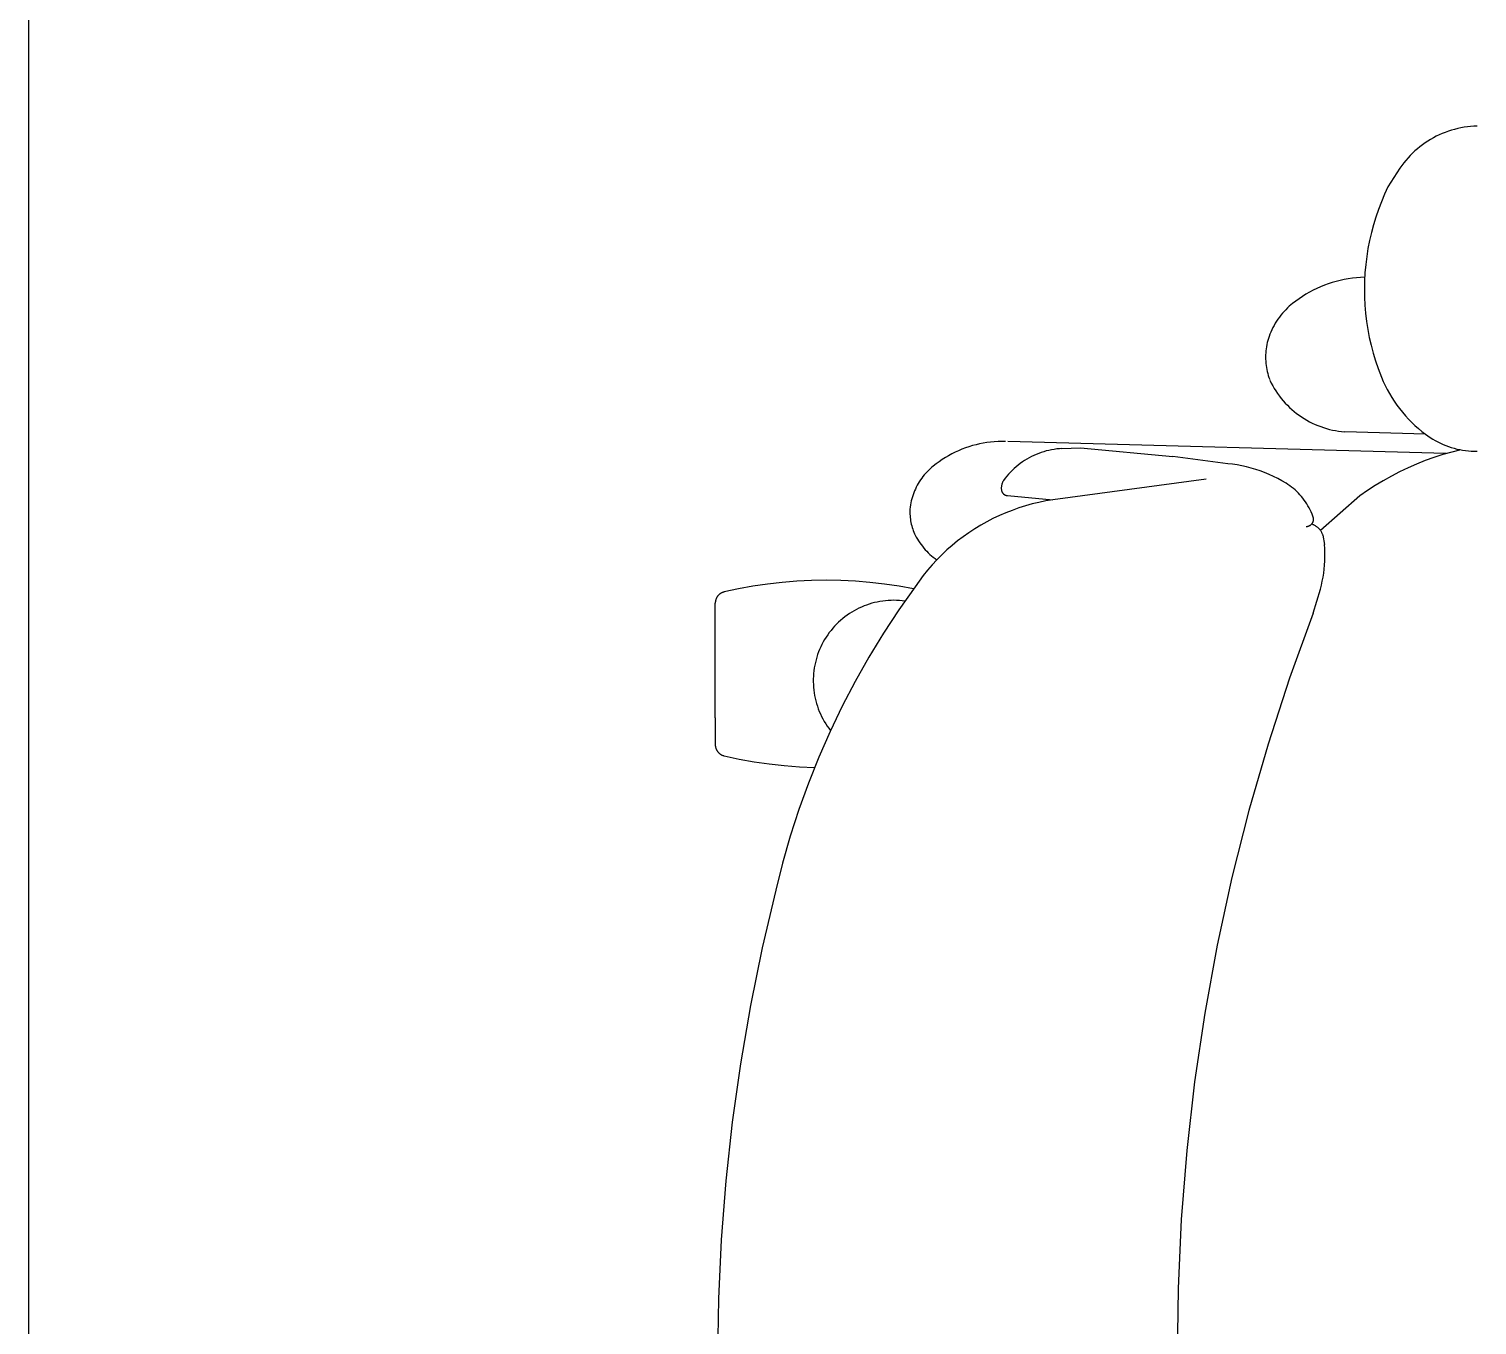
# Model space of a CAD drawing. Header units: inches. Extents: x 4 to 2210, y 3 to 2073.
# Drawn here: x 1266.43 to 1279.45, y 1879.09 to 1890.74 of the extents above; entities that cross this region are included whole.
import ezdxf

# ---------------------------------------------------------------- set-up
doc = ezdxf.new("R2010")
doc.units = ezdxf.units.IN
doc.header["$MEASUREMENT"] = 0
doc.layers.add('Planon_construction', color=253, linetype='Continuous')
doc.layers.add('Planon_workspace', color=210, linetype='Continuous')

# ---------------------------------------------------------------- blocks, each defined once
blk = doc.blocks.new('8 person table')
at = {"layer": 'Planon_construction'}
for p, q in [((-620.59, -723.72, 0), (-621.09, -724.03, 0)), ((-620.08, -723.43, 0), (-620.59, -723.72, 0)), ((-619.56, -723.16, 0), (-620.08, -723.43, 0)), ((-619.03, -722.91, 0), (-619.56, -723.16, 0)), ((-618.5, -722.67, 0), (-619.03, -722.91, 0)), ((-617.95, -722.45, 0), (-618.5, -722.67, 0)), ((-617.4, -722.25, 0), (-617.95, -722.45, 0)), ((-616.84, -722.07, 0), (-617.4, -722.25, 0)), ((-616.28, -721.91, 0), (-616.84, -722.07, 0)), ((-615.71, -721.76, 0), (-616.28, -721.91, 0)), ((-615.14, -721.64, 0), (-615.71, -721.76, 0)), ((-614.56, -721.54, 0), (-615.14, -721.64, 0)), ((-613.98, -721.45, 0), (-614.56, -721.54, 0)), ((-613.4, -721.38, 0), (-613.98, -721.45, 0)), ((-612.82, -721.34, 0), (-613.4, -721.38, 0)), ((-612.23, -721.31, 0), (-612.82, -721.34, 0)), ((-623.84, -726.2, 0), (-624.25, -726.62, 0)), ((-623.41, -725.8, 0), (-623.84, -726.2, 0)), ((-622.97, -725.42, 0), (-623.41, -725.8, 0)), ((-622.52, -725.05, 0), (-622.97, -725.42, 0)), ((-622.05, -724.69, 0), (-622.52, -725.05, 0)), ((-621.57, -724.35, 0), (-622.05, -724.69, 0)), ((-621.09, -724.03, 0), (-621.57, -724.35, 0)), ((-626.1, -728.89, 0), (-628.25, -732.27, 0)), ((-625.76, -728.41, 0), (-626.1, -728.89, 0)), ((-625.41, -727.94, 0), (-625.76, -728.41, 0)), ((-625.04, -727.49, 0), (-625.41, -727.94, 0)), ((-624.65, -727.05, 0), (-625.04, -727.49, 0)), ((-624.25, -726.62, 0), (-624.65, -727.05, 0)), ((-628.86, -733.59, 0), (-629.43, -734.94, 0)), ((-628.25, -732.27, 0), (-628.86, -733.59, 0)), ((-629.96, -736.3, 0), (-630.43, -737.68, 0)), ((-629.43, -734.94, 0), (-629.96, -736.3, 0)), ((-630.86, -739.07, 0), (-631.24, -740.48, 0)), ((-630.43, -737.68, 0), (-630.86, -739.07, 0)), ((-631.57, -741.91, 0), (-631.85, -743.34, 0)), ((-631.24, -740.48, 0), (-631.57, -741.91, 0)), ((-631.85, -743.34, 0), (-632.08, -744.78, 0)), ((-632.26, -746.23, 0), (-632.39, -747.69, 0)), ((-632.08, -744.78, 0), (-632.26, -746.23, 0)), ((-639.68, -749.93, 0), (-640.37, -750.2, 0)), ((-638.98, -749.67, 0), (-639.68, -749.93, 0)), ((-638.28, -749.44, 0), (-638.98, -749.67, 0)), ((-637.57, -749.24, 0), (-638.28, -749.44, 0)), ((-636.85, -749.06, 0), (-637.57, -749.24, 0)), ((-636.12, -748.9, 0), (-636.85, -749.06, 0)), ((-635.39, -748.77, 0), (-636.12, -748.9, 0)), ((-634.66, -748.66, 0), (-635.39, -748.77, 0)), ((-633.92, -748.58, 0), (-634.66, -748.66, 0)), ((-633.18, -748.53, 0), (-633.92, -748.58, 0)), ((-632.44, -748.5, 0), (-633.18, -748.53, 0)), ((-632.47, -749.14, 0), (-632.5, -750.6, 0)), ((-632.39, -747.69, 0), (-632.47, -749.14, 0)), ((-644.25, -752.35, 0), (-644.85, -752.79, 0)), ((-643.64, -751.94, 0), (-644.25, -752.35, 0)), ((-643.01, -751.55, 0), (-643.64, -751.94, 0)), ((-642.37, -751.18, 0), (-643.01, -751.55, 0)), ((-641.71, -750.83, 0), (-642.37, -751.18, 0)), ((-641.04, -750.51, 0), (-641.71, -750.83, 0)), ((-640.37, -750.2, 0), (-641.04, -750.51, 0)), ((-632.5, -750.6, 0), (-632.48, -752.06, 0)), ((-632.48, -752.06, 0), (-632.4, -753.52, 0)), ((-647.24, -754.98, 0), (-647.52, -755.32, 0)), ((-646.95, -754.65, 0), (-647.24, -754.98, 0)), ((-646.64, -754.33, 0), (-646.95, -754.65, 0)), ((-646.33, -754.02, 0), (-646.64, -754.33, 0)), ((-646.01, -753.72, 0), (-646.33, -754.02, 0)), ((-645.44, -753.24, 0), (-646.01, -753.72, 0)), ((-644.85, -752.79, 0), (-645.44, -753.24, 0)), ((-632.4, -753.52, 0), (-632.28, -754.98, 0)), ((-632.28, -754.98, 0), (-632.11, -756.43, 0)), ((-648.95, -757.54, 0), (-649.14, -757.94, 0)), ((-648.74, -757.15, 0), (-648.95, -757.54, 0)), ((-648.52, -756.77, 0), (-648.74, -757.15, 0)), ((-648.29, -756.39, 0), (-648.52, -756.77, 0)), ((-648.05, -756.03, 0), (-648.29, -756.39, 0)), ((-647.79, -755.67, 0), (-648.05, -756.03, 0)), ((-647.52, -755.32, 0), (-647.79, -755.67, 0)), ((-632.11, -756.43, 0), (-631.88, -757.87, 0)), ((-649.96, -760.24, 0), (-650.04, -760.61, 0)), ((-649.86, -759.88, 0), (-649.96, -760.24, 0)), ((-649.76, -759.52, 0), (-649.86, -759.88, 0)), ((-649.64, -759.16, 0), (-649.76, -759.52, 0)), ((-649.49, -758.75, 0), (-649.64, -759.16, 0)), ((-649.32, -758.34, 0), (-649.49, -758.75, 0)), ((-649.14, -757.94, 0), (-649.32, -758.34, 0)), ((-631.88, -757.87, 0), (-631.61, -759.3, 0)), ((-631.61, -759.3, 0), (-631.28, -760.73, 0)), ((-650.26, -762.47, 0), (-650.27, -762.85, 0)), ((-650.27, -762.85, 0), (-650.26, -763.23, 0)), ((-650.24, -762.1, 0), (-650.26, -762.47, 0)), ((-650.21, -761.72, 0), (-650.24, -762.1, 0)), ((-650.16, -761.35, 0), (-650.21, -761.72, 0)), ((-650.11, -760.98, 0), (-650.16, -761.35, 0)), ((-650.04, -760.61, 0), (-650.11, -760.98, 0)), ((-631.28, -760.73, 0), (-630.91, -762.14, 0)), ((-630.91, -762.14, 0), (-630.48, -763.53, 0)), ((-650.26, -763.23, 0), (-650.24, -763.6, 0)), ((-650.24, -763.6, 0), (-650.21, -763.98, 0)), ((-650.21, -763.98, 0), (-650.17, -764.35, 0)), ((-650.17, -764.35, 0), (-650.11, -764.72, 0)), ((-650.11, -764.72, 0), (-650.05, -765.09, 0)), ((-650.05, -765.09, 0), (-649.97, -765.46, 0)), ((-649.97, -765.46, 0), (-649.87, -765.83, 0)), ((-630.48, -763.53, 0), (-630.01, -764.92, 0)), ((-630.01, -764.92, 0), (-629.74, -765.69, 0)), ((-649.87, -765.83, 0), (-649.77, -766.19, 0)), ((-649.77, -766.19, 0), (-649.65, -766.54, 0)), ((-649.65, -766.54, 0), (-649.52, -766.9, 0)), ((-649.48, -767.01, 0), (-649.24, -767.51, 0)), ((-649.24, -767.51, 0), (-648.98, -767.99, 0)), ((-648.98, -767.99, 0), (-648.7, -768.47, 0)), ((-629.74, -765.69, 0), (-629.44, -766.46, 0)), ((-629.44, -766.46, 0), (-629.12, -767.21, 0)), ((-629.12, -767.21, 0), (-628.77, -767.95, 0)), ((-628.77, -767.95, 0), (-628.4, -768.68, 0)), ((-648.7, -768.47, 0), (-648.41, -768.94, 0)), ((-648.41, -768.94, 0), (-648.1, -769.4, 0)), ((-648.1, -769.4, 0), (-647.78, -769.85, 0)), ((-647.78, -769.85, 0), (-647.44, -770.28, 0)), ((-647.44, -770.28, 0), (-647.08, -770.7, 0)), ((-647.08, -770.7, 0), (-646.72, -771.12, 0)), ((-628.4, -768.68, 0), (-628, -769.4, 0)), ((-628, -769.4, 0), (-627.58, -770.1, 0)), ((-627.58, -770.1, 0), (-627.13, -770.79, 0)), ((-646.72, -771.12, 0), (-646.33, -771.52, 0)), ((-646.33, -771.52, 0), (-645.94, -771.9, 0)), ((-645.94, -771.9, 0), (-645.53, -772.27, 0)), ((-645.53, -772.27, 0), (-645.11, -772.63, 0)), ((-645.11, -772.63, 0), (-644.68, -772.97, 0)), ((-644.68, -772.97, 0), (-644.24, -773.3, 0)), ((-644.24, -773.3, 0), (-643.78, -773.62, 0)), ((-627.13, -770.79, 0), (-626.66, -771.47, 0)), ((-626.66, -771.47, 0), (-626.17, -772.12, 0)), ((-626.17, -772.12, 0), (-625.66, -772.76, 0)), ((-625.66, -772.76, 0), (-625.12, -773.39, 0)), ((-643.78, -773.62, 0), (-643.32, -773.91, 0)), ((-643.32, -773.91, 0), (-642.84, -774.2, 0)), ((-642.84, -774.2, 0), (-642.36, -774.46, 0)), ((-642.36, -774.46, 0), (-641.87, -774.71, 0)), ((-641.87, -774.71, 0), (-641.37, -774.94, 0)), ((-641.37, -774.94, 0), (-640.86, -775.16, 0)), ((-640.86, -775.16, 0), (-640.34, -775.35, 0)), ((-640.34, -775.35, 0), (-639.82, -775.53, 0)), ((-639.82, -775.53, 0), (-639.29, -775.7, 0)), ((-639.29, -775.7, 0), (-638.76, -775.84, 0)), ((-638.76, -775.84, 0), (-638.22, -775.96, 0)), ((-638.22, -775.96, 0), (-637.68, -776.07, 0)), ((-625.12, -773.39, 0), (-624.57, -773.99, 0)), ((-624.57, -773.99, 0), (-623.99, -774.58, 0)), ((-623.99, -774.58, 0), (-623.4, -775.14, 0)), ((-623.4, -775.14, 0), (-622.78, -775.69, 0)), ((-622.78, -775.69, 0), (-622.15, -776.21, 0)), ((-701.68, -778.45, 0), (-702.33, -778.6, 0)), ((-701.03, -778.32, 0), (-701.68, -778.45, 0)), ((-700.37, -778.21, 0), (-701.03, -778.32, 0)), ((-699.71, -778.13, 0), (-700.37, -778.21, 0)), ((-699.04, -778.07, 0), (-699.71, -778.13, 0)), ((-698.38, -778.03, 0), (-699.04, -778.07, 0)), ((-697.71, -778.02, 0), (-698.38, -778.03, 0)), ((-697.04, -778.03, 0), (-697.71, -778.02, 0)), ((-617.76, -780.21, 0), (-696.59, -778.02, 0)), ((-637.68, -776.07, 0), (-637.14, -776.16, 0)), ((-637.14, -776.16, 0), (-636.59, -776.23, 0)), ((-636.59, -776.23, 0), (-636.04, -776.28, 0)), ((-621.5, -776.71, 0), (-636.04, -776.28, 0)), ((-622.15, -776.21, 0), (-621.5, -776.71, 0)), ((-621.5, -776.71, 0), (-621.08, -777.02, 0)), ((-621.08, -777.02, 0), (-620.65, -777.32, 0)), ((-620.65, -777.32, 0), (-620.2, -777.6, 0)), ((-620.2, -777.6, 0), (-619.75, -777.86, 0)), ((-619.75, -777.86, 0), (-619.29, -778.11, 0)), ((-619.29, -778.11, 0), (-618.82, -778.34, 0)), ((-618.82, -778.34, 0), (-618.34, -778.55, 0)), ((-618.34, -778.55, 0), (-617.86, -778.75, 0)), ((-707.85, -780.92, 0), (-708.41, -781.28, 0)), ((-707.27, -780.58, 0), (-707.85, -780.92, 0)), ((-706.69, -780.26, 0), (-707.27, -780.58, 0)), ((-706.09, -779.96, 0), (-706.69, -780.26, 0)), ((-705.49, -779.68, 0), (-706.09, -779.96, 0)), ((-704.87, -779.42, 0), (-705.49, -779.68, 0)), ((-704.25, -779.18, 0), (-704.87, -779.42, 0)), ((-703.62, -778.96, 0), (-704.25, -779.18, 0)), ((-702.98, -778.77, 0), (-703.62, -778.96, 0)), ((-702.33, -778.6, 0), (-702.98, -778.77, 0)), ((-693.19, -781.19, 0), (-693.6, -781.44, 0)), ((-692.78, -780.95, 0), (-693.19, -781.19, 0)), ((-692.36, -780.73, 0), (-692.78, -780.95, 0)), ((-691.93, -780.53, 0), (-692.36, -780.73, 0)), ((-691.49, -780.34, 0), (-691.93, -780.53, 0)), ((-691.05, -780.16, 0), (-691.49, -780.34, 0)), ((-690.6, -780, 0), (-691.05, -780.16, 0)), ((-690.15, -779.86, 0), (-690.6, -780, 0)), ((-689.69, -779.73, 0), (-690.15, -779.86, 0)), ((-689.23, -779.62, 0), (-689.69, -779.73, 0)), ((-688.77, -779.52, 0), (-689.23, -779.62, 0)), ((-688.3, -779.44, 0), (-688.77, -779.52, 0)), ((-687.83, -779.37, 0), (-688.3, -779.44, 0)), ((-687.35, -779.33, 0), (-687.83, -779.37, 0)), ((-686.88, -779.29, 0), (-687.35, -779.33, 0)), ((-686.88, -779.29, 0), (-683.53, -779.17, 0)), ((-683.53, -779.17, 0), (-666.93, -780.74, 0)), ((-657.07, -782.02, 0), (-666.93, -780.74, 0)), ((-619.99, -780.91, 0), (-621.56, -781.47, 0)), ((-618.4, -780.39, 0), (-619.99, -780.91, 0)), ((-616.79, -779.93, 0), (-618.4, -780.39, 0)), ((-617.86, -778.75, 0), (-617.37, -778.94, 0)), ((-617.37, -778.94, 0), (-616.87, -779.1, 0)), ((-616.87, -779.1, 0), (-616.37, -779.25, 0)), ((-615.17, -779.53, 0), (-616.79, -779.93, 0)), ((-616.37, -779.25, 0), (-615.86, -779.38, 0)), ((-615.86, -779.38, 0), (-615.35, -779.49, 0)), ((-615.35, -779.49, 0), (-614.83, -779.59, 0)), ((-614.83, -779.59, 0), (-614.32, -779.66, 0)), ((-614.32, -779.66, 0), (-613.8, -779.72, 0)), ((-613.8, -779.72, 0), (-613.27, -779.76, 0)), ((-613.27, -779.76, 0), (-612.75, -779.78, 0)), ((-612.75, -779.78, 0), (-612.23, -779.79, 0)), ((-711.39, -783.76, 0), (-711.63, -784.04, 0)), ((-711.13, -783.49, 0), (-711.39, -783.76, 0)), ((-710.86, -783.22, 0), (-711.13, -783.49, 0)), ((-710.59, -782.96, 0), (-710.86, -783.22, 0)), ((-710.31, -782.72, 0), (-710.59, -782.96, 0)), ((-710.01, -782.48, 0), (-710.31, -782.72, 0)), ((-709.49, -782.06, 0), (-710.01, -782.48, 0)), ((-708.96, -781.66, 0), (-709.49, -782.06, 0)), ((-708.41, -781.28, 0), (-708.96, -781.66, 0)), ((-696.16, -783.54, 0), (-696.48, -783.89, 0)), ((-695.83, -783.21, 0), (-696.16, -783.54, 0)), ((-695.48, -782.88, 0), (-695.83, -783.21, 0)), ((-695.13, -782.56, 0), (-695.48, -782.88, 0)), ((-694.76, -782.26, 0), (-695.13, -782.56, 0)), ((-694.38, -781.97, 0), (-694.76, -782.26, 0)), ((-693.99, -781.7, 0), (-694.38, -781.97, 0)), ((-693.6, -781.44, 0), (-693.99, -781.7, 0)), ((-656.22, -782.12, 0), (-657.07, -782.02, 0)), ((-655.37, -782.25, 0), (-656.22, -782.12, 0)), ((-654.53, -782.4, 0), (-655.37, -782.25, 0)), ((-653.69, -782.59, 0), (-654.53, -782.4, 0)), ((-652.86, -782.8, 0), (-653.69, -782.59, 0)), ((-652.04, -783.05, 0), (-652.86, -782.8, 0)), ((-651.23, -783.32, 0), (-652.04, -783.05, 0)), ((-650.43, -783.61, 0), (-651.23, -783.32, 0)), ((-649.63, -783.94, 0), (-650.43, -783.61, 0)), ((-626.16, -783.48, 0), (-627.64, -784.25, 0)), ((-624.65, -782.76, 0), (-626.16, -783.48, 0)), ((-623.12, -782.09, 0), (-624.65, -782.76, 0)), ((-621.56, -781.47, 0), (-623.12, -782.09, 0)), ((-713.08, -786.23, 0), (-713.24, -786.57, 0)), ((-712.91, -785.9, 0), (-713.08, -786.23, 0)), ((-712.72, -785.57, 0), (-712.91, -785.9, 0)), ((-712.53, -785.25, 0), (-712.72, -785.57, 0)), ((-712.32, -784.94, 0), (-712.53, -785.25, 0)), ((-712.1, -784.63, 0), (-712.32, -784.94, 0)), ((-711.87, -784.33, 0), (-712.1, -784.63, 0)), ((-711.63, -784.04, 0), (-711.87, -784.33, 0)), ((-697.78, -786.18, 0), (-697.79, -786.27, 0)), ((-697.79, -786.27, 0), (-697.79, -786.36, 0)), ((-697.79, -786.36, 0), (-697.79, -786.45, 0)), ((-697.77, -786.09, 0), (-697.78, -786.18, 0)), ((-697.76, -786, 0), (-697.77, -786.09, 0)), ((-697.74, -785.92, 0), (-697.76, -786, 0)), ((-697.72, -785.83, 0), (-697.74, -785.92, 0)), ((-697.7, -785.74, 0), (-697.72, -785.83, 0)), ((-697.67, -785.66, 0), (-697.7, -785.74, 0)), ((-697.65, -785.57, 0), (-697.67, -785.66, 0)), ((-697.62, -785.49, 0), (-697.65, -785.57, 0)), ((-697.58, -785.4, 0), (-697.62, -785.49, 0)), ((-697.55, -785.32, 0), (-697.58, -785.4, 0)), ((-697.51, -785.24, 0), (-697.55, -785.32, 0)), ((-697.47, -785.16, 0), (-697.51, -785.24, 0)), ((-697.42, -785.08, 0), (-697.47, -785.16, 0)), ((-697.38, -785.01, 0), (-697.42, -785.08, 0)), ((-697.09, -784.62, 0), (-697.38, -785.01, 0)), ((-696.79, -784.25, 0), (-697.09, -784.62, 0)), ((-696.48, -783.89, 0), (-696.79, -784.25, 0)), ((-660.97, -784.82, 0), (-688.54, -788.51, 0)), ((-648.85, -784.29, 0), (-649.63, -783.94, 0)), ((-648.08, -784.67, 0), (-648.85, -784.29, 0)), ((-647.33, -785.07, 0), (-648.08, -784.67, 0)), ((-646.59, -785.51, 0), (-647.33, -785.07, 0)), ((-646.25, -785.73, 0), (-646.59, -785.51, 0)), ((-645.91, -785.97, 0), (-646.25, -785.73, 0)), ((-645.58, -786.21, 0), (-645.91, -785.97, 0)), ((-645.26, -786.47, 0), (-645.58, -786.21, 0)), ((-630.53, -785.94, 0), (-631.93, -786.86, 0)), ((-629.1, -785.07, 0), (-630.53, -785.94, 0)), ((-627.64, -784.25, 0), (-629.1, -785.07, 0)), ((-713.97, -788.7, 0), (-714.05, -789.07, 0)), ((-713.88, -788.34, 0), (-713.97, -788.7, 0)), ((-713.78, -787.98, 0), (-713.88, -788.34, 0)), ((-713.66, -787.62, 0), (-713.78, -787.98, 0)), ((-713.54, -787.27, 0), (-713.66, -787.62, 0)), ((-713.4, -786.92, 0), (-713.54, -787.27, 0)), ((-713.24, -786.57, 0), (-713.4, -786.92, 0)), ((-697.79, -786.45, 0), (-697.79, -786.54, 0)), ((-697.79, -786.54, 0), (-697.78, -786.63, 0)), ((-697.78, -786.63, 0), (-697.78, -786.72, 0)), ((-697.78, -786.72, 0), (-697.77, -786.76, 0)), ((-697.77, -786.76, 0), (-697.76, -786.8, 0)), ((-697.76, -786.8, 0), (-697.75, -786.84, 0)), ((-697.75, -786.84, 0), (-697.74, -786.88, 0)), ((-697.74, -786.88, 0), (-697.73, -786.92, 0)), ((-697.73, -786.92, 0), (-697.72, -786.96, 0)), ((-697.72, -786.96, 0), (-697.7, -787, 0)), ((-697.7, -787, 0), (-697.69, -787.04, 0)), ((-697.69, -787.04, 0), (-697.67, -787.07, 0)), ((-697.67, -787.07, 0), (-697.65, -787.11, 0)), ((-697.65, -787.11, 0), (-697.63, -787.15, 0)), ((-697.63, -787.15, 0), (-697.61, -787.18, 0)), ((-697.61, -787.18, 0), (-697.59, -787.22, 0)), ((-697.59, -787.22, 0), (-697.56, -787.25, 0)), ((-697.56, -787.25, 0), (-697.54, -787.29, 0)), ((-697.54, -787.29, 0), (-697.51, -787.32, 0)), ((-697.51, -787.32, 0), (-697.48, -787.35, 0)), ((-697.48, -787.35, 0), (-697.46, -787.38, 0)), ((-697.46, -787.38, 0), (-697.43, -787.41, 0)), ((-697.43, -787.41, 0), (-697.4, -787.44, 0)), ((-697.4, -787.44, 0), (-697.37, -787.47, 0)), ((-697.37, -787.47, 0), (-697.33, -787.49, 0)), ((-697.33, -787.49, 0), (-697.3, -787.52, 0)), ((-697.3, -787.52, 0), (-697.27, -787.54, 0)), ((-697.27, -787.54, 0), (-697.23, -787.57, 0)), ((-697.23, -787.57, 0), (-697.2, -787.59, 0)), ((-697.2, -787.59, 0), (-697.16, -787.61, 0)), ((-697.16, -787.61, 0), (-697.13, -787.63, 0)), ((-697.13, -787.63, 0), (-697.09, -787.65, 0)), ((-697.09, -787.65, 0), (-697.05, -787.66, 0)), ((-697.05, -787.66, 0), (-697.01, -787.68, 0)), ((-697.01, -787.68, 0), (-696.97, -787.69, 0)), ((-696.97, -787.69, 0), (-696.93, -787.71, 0)), ((-696.93, -787.71, 0), (-696.89, -787.72, 0)), ((-696.89, -787.72, 0), (-696.85, -787.73, 0)), ((-696.85, -787.73, 0), (-696.81, -787.74, 0)), ((-696.81, -787.74, 0), (-696.77, -787.75, 0)), ((-696.77, -787.75, 0), (-696.73, -787.75, 0)), ((-696.73, -787.75, 0), (-696.69, -787.76, 0)), ((-696.69, -787.76, 0), (-696.65, -787.76, 0)), ((-696.65, -787.76, 0), (-688.54, -788.51, 0)), ((-691.01, -788.97, 0), (-692.23, -789.26, 0)), ((-689.78, -788.72, 0), (-691.01, -788.97, 0)), ((-688.54, -788.51, 0), (-689.78, -788.72, 0)), ((-644.96, -786.74, 0), (-645.26, -786.47, 0)), ((-644.66, -787.02, 0), (-644.96, -786.74, 0)), ((-644.37, -787.31, 0), (-644.66, -787.02, 0)), ((-644.09, -787.61, 0), (-644.37, -787.31, 0)), ((-643.82, -787.92, 0), (-644.09, -787.61, 0)), ((-643.56, -788.24, 0), (-643.82, -787.92, 0)), ((-643.31, -788.57, 0), (-643.56, -788.24, 0)), ((-643.08, -788.9, 0), (-643.31, -788.57, 0)), ((-642.85, -789.24, 0), (-643.08, -788.9, 0)), ((-633.3, -787.82, 0), (-640.37, -794.03, 0)), ((-631.93, -786.86, 0), (-633.3, -787.82, 0)), ((-714.21, -790.19, 0), (-714.23, -790.49, 0)), ((-714.23, -790.49, 0), (-714.23, -790.79, 0)), ((-714.23, -790.79, 0), (-714.22, -791.09, 0)), ((-714.22, -791.09, 0), (-714.2, -791.4, 0)), ((-714.17, -789.81, 0), (-714.21, -790.19, 0)), ((-714.2, -791.4, 0), (-714.18, -791.7, 0)), ((-714.12, -789.44, 0), (-714.17, -789.81, 0)), ((-714.05, -789.07, 0), (-714.12, -789.44, 0)), ((-698.14, -791.35, 0), (-699.28, -791.89, 0)), ((-696.99, -790.86, 0), (-698.14, -791.35, 0)), ((-695.82, -790.4, 0), (-696.99, -790.86, 0)), ((-694.64, -789.98, 0), (-695.82, -790.4, 0)), ((-693.44, -789.6, 0), (-694.64, -789.98, 0)), ((-692.23, -789.26, 0), (-693.44, -789.6, 0)), ((-642.64, -789.6, 0), (-642.85, -789.24, 0)), ((-642.44, -789.95, 0), (-642.64, -789.6, 0)), ((-642.25, -790.32, 0), (-642.44, -789.95, 0)), ((-642.07, -790.69, 0), (-642.25, -790.32, 0)), ((-641.91, -791.07, 0), (-642.07, -790.69, 0)), ((-641.76, -791.45, 0), (-641.91, -791.07, 0)), ((-641.63, -791.83, 0), (-641.76, -791.45, 0)), ((-714.18, -791.7, 0), (-714.14, -792, 0)), ((-714.14, -792, 0), (-714.1, -792.29, 0)), ((-714.1, -792.29, 0), (-714.04, -792.59, 0)), ((-714.04, -792.59, 0), (-713.97, -792.89, 0)), ((-713.97, -792.89, 0), (-713.9, -793.18, 0)), ((-713.9, -793.18, 0), (-713.81, -793.47, 0)), ((-713.81, -793.47, 0), (-713.72, -793.76, 0)), ((-713.72, -793.76, 0), (-713.62, -794.04, 0)), ((-713.62, -794.04, 0), (-713.5, -794.32, 0)), ((-702.56, -793.74, 0), (-703.61, -794.43, 0)), ((-701.49, -793.09, 0), (-702.56, -793.74, 0)), ((-700.39, -792.47, 0), (-701.49, -793.09, 0)), ((-699.28, -791.89, 0), (-700.39, -792.47, 0)), ((-642.98, -793.31, 0), (-642.94, -793.31, 0)), ((-642.94, -793.31, 0), (-642.89, -793.3, 0)), ((-642.89, -793.3, 0), (-642.84, -793.3, 0)), ((-642.84, -793.3, 0), (-642.8, -793.29, 0)), ((-642.8, -793.29, 0), (-642.75, -793.29, 0)), ((-642.75, -793.29, 0), (-642.71, -793.28, 0)), ((-642.71, -793.28, 0), (-642.66, -793.27, 0)), ((-642.66, -793.27, 0), (-642.61, -793.26, 0)), ((-642.61, -793.26, 0), (-642.57, -793.24, 0)), ((-642.57, -793.24, 0), (-642.52, -793.23, 0)), ((-642.52, -793.23, 0), (-642.48, -793.21, 0)), ((-642.48, -793.21, 0), (-642.44, -793.19, 0)), ((-642.44, -793.19, 0), (-642.4, -793.17, 0)), ((-642.4, -793.17, 0), (-642.35, -793.15, 0)), ((-642.35, -793.15, 0), (-642.31, -793.13, 0)), ((-642.31, -793.13, 0), (-642.27, -793.11, 0)), ((-642.27, -793.11, 0), (-642.23, -793.08, 0)), ((-642.23, -793.08, 0), (-642.19, -793.05, 0)), ((-642.19, -793.05, 0), (-642.16, -793.03, 0)), ((-642.16, -793.03, 0), (-642.12, -793, 0)), ((-642.12, -793, 0), (-642.08, -792.97, 0)), ((-642.08, -792.97, 0), (-642.05, -792.93, 0)), ((-642.05, -792.93, 0), (-642.02, -792.9, 0)), ((-642.02, -792.9, 0), (-641.98, -792.87, 0)), ((-641.89, -792.91, 0), (-641.99, -792.87, 0)), ((-641.98, -792.87, 0), (-641.95, -792.83, 0)), ((-641.95, -792.83, 0), (-641.92, -792.8, 0)), ((-641.92, -792.8, 0), (-641.89, -792.76, 0)), ((-641.89, -792.76, 0), (-641.87, -792.72, 0)), ((-641.79, -792.94, 0), (-641.89, -792.91, 0)), ((-641.87, -792.72, 0), (-641.84, -792.68, 0)), ((-641.84, -792.68, 0), (-641.81, -792.64, 0)), ((-641.81, -792.64, 0), (-641.79, -792.6, 0)), ((-641.79, -792.6, 0), (-641.77, -792.56, 0)), ((-641.69, -792.98, 0), (-641.79, -792.94, 0)), ((-641.77, -792.56, 0), (-641.75, -792.52, 0)), ((-641.75, -792.52, 0), (-641.73, -792.48, 0)), ((-641.73, -792.48, 0), (-641.71, -792.43, 0)), ((-641.71, -792.43, 0), (-641.7, -792.39, 0)), ((-641.7, -792.39, 0), (-641.68, -792.34, 0)), ((-641.59, -793.02, 0), (-641.69, -792.98, 0)), ((-641.68, -792.34, 0), (-641.67, -792.3, 0)), ((-641.67, -792.3, 0), (-641.66, -792.25, 0)), ((-641.66, -792.25, 0), (-641.65, -792.21, 0)), ((-641.65, -792.21, 0), (-641.64, -792.16, 0)), ((-641.64, -792.16, 0), (-641.63, -792.11, 0)), ((-641.62, -791.88, 0), (-641.63, -791.83, 0)), ((-641.63, -792.07, 0), (-641.62, -792.02, 0)), ((-641.63, -792.11, 0), (-641.63, -792.07, 0)), ((-641.62, -791.93, 0), (-641.62, -791.88, 0)), ((-641.62, -791.97, 0), (-641.62, -791.93, 0)), ((-641.62, -792.02, 0), (-641.62, -791.97, 0)), ((-641.5, -793.07, 0), (-641.59, -793.02, 0)), ((-641.41, -793.12, 0), (-641.5, -793.07, 0)), ((-641.31, -793.17, 0), (-641.41, -793.12, 0)), ((-641.23, -793.22, 0), (-641.31, -793.17, 0)), ((-641.14, -793.28, 0), (-641.23, -793.22, 0)), ((-641.05, -793.34, 0), (-641.14, -793.28, 0)), ((-640.97, -793.41, 0), (-641.05, -793.34, 0)), ((-640.89, -793.47, 0), (-640.97, -793.41, 0)), ((-640.81, -793.54, 0), (-640.89, -793.47, 0)), ((-640.73, -793.61, 0), (-640.81, -793.54, 0)), ((-640.66, -793.69, 0), (-640.73, -793.61, 0)), ((-640.59, -793.77, 0), (-640.66, -793.69, 0)), ((-640.52, -793.85, 0), (-640.59, -793.77, 0)), ((-640.45, -793.93, 0), (-640.52, -793.85, 0)), ((-640.39, -794.01, 0), (-640.45, -793.93, 0)), ((-640.33, -794.1, 0), (-640.39, -794.01, 0)), ((-640.27, -794.19, 0), (-640.33, -794.1, 0)), ((-640.22, -794.28, 0), (-640.27, -794.19, 0)), ((-713.5, -794.32, 0), (-713.38, -794.6, 0)), ((-713.38, -794.6, 0), (-713.25, -794.87, 0)), ((-713.25, -794.87, 0), (-713.07, -795.22, 0)), ((-713.07, -795.22, 0), (-712.87, -795.56, 0)), ((-712.87, -795.56, 0), (-712.66, -795.9, 0)), ((-712.66, -795.9, 0), (-712.45, -796.23, 0)), ((-712.45, -796.23, 0), (-712.22, -796.56, 0)), ((-712.22, -796.56, 0), (-711.98, -796.87, 0)), ((-706.61, -796.71, 0), (-707.56, -797.53, 0)), ((-705.64, -795.91, 0), (-706.61, -796.71, 0)), ((-704.64, -795.15, 0), (-705.64, -795.91, 0)), ((-703.61, -794.43, 0), (-704.64, -795.15, 0)), ((-640.17, -794.37, 0), (-640.22, -794.28, 0)), ((-640.12, -794.46, 0), (-640.17, -794.37, 0)), ((-640.07, -794.56, 0), (-640.12, -794.46, 0)), ((-640.03, -794.66, 0), (-640.07, -794.56, 0)), ((-639.99, -794.75, 0), (-640.03, -794.66, 0)), ((-639.96, -794.85, 0), (-639.99, -794.75, 0)), ((-639.96, -794.85, 0), (-639.69, -796.53, 0)), ((-639.63, -797.27, 0), (-639.69, -796.53, 0)), ((-711.98, -796.87, 0), (-711.73, -797.18, 0)), ((-711.73, -797.18, 0), (-711.47, -797.48, 0)), ((-711.47, -797.48, 0), (-711.2, -797.77, 0)), ((-711.2, -797.77, 0), (-710.92, -798.05, 0)), ((-710.92, -798.05, 0), (-710.63, -798.32, 0)), ((-710.63, -798.32, 0), (-710.33, -798.58, 0)), ((-710.33, -798.58, 0), (-710.02, -798.83, 0)), ((-709.36, -799.28, 0), (-710.22, -800.2, 0)), ((-710.02, -798.83, 0), (-709.7, -799.07, 0)), ((-709.7, -799.07, 0), (-709.38, -799.3, 0)), ((-708.47, -798.39, 0), (-709.36, -799.28, 0)), ((-707.56, -797.53, 0), (-708.47, -798.39, 0)), ((-639.6, -798.01, 0), (-639.63, -797.27, 0)), ((-639.61, -799.49, 0), (-639.6, -798.75, 0)), ((-639.6, -798.75, 0), (-639.6, -798.01, 0)), ((-711.04, -801.15, 0), (-711.83, -802.13, 0)), ((-710.22, -800.2, 0), (-711.04, -801.15, 0)), ((-639.92, -802.43, 0), (-639.81, -801.7, 0)), ((-639.81, -801.7, 0), (-639.72, -800.96, 0)), ((-639.72, -800.96, 0), (-639.66, -800.23, 0)), ((-639.66, -800.23, 0), (-639.61, -799.49, 0)), ((-745.04, -804.52, 0), (-747.62, -805.08, 0)), ((-742.44, -804.05, 0), (-745.04, -804.52, 0)), ((-739.83, -803.66, 0), (-742.44, -804.05, 0)), ((-737.21, -803.36, 0), (-739.83, -803.66, 0)), ((-734.58, -803.14, 0), (-737.21, -803.36, 0)), ((-731.94, -803.01, 0), (-734.58, -803.14, 0)), ((-729.3, -802.97, 0), (-731.94, -803.01, 0)), ((-726.66, -803.01, 0), (-729.3, -802.97, 0)), ((-724.03, -803.14, 0), (-726.66, -803.01, 0)), ((-721.4, -803.36, 0), (-724.03, -803.14, 0)), ((-718.78, -803.66, 0), (-721.4, -803.36, 0)), ((-716.17, -804.05, 0), (-718.78, -803.66, 0)), ((-713.3, -804.16, 0), (-716.21, -808.27, 0)), ((-713.57, -804.52, 0), (-716.17, -804.05, 0)), ((-712.58, -803.13, 0), (-713.3, -804.16, 0)), ((-711.83, -802.13, 0), (-712.58, -803.13, 0)), ((-641.68, -808.91, 0), (-640.4, -804.6, 0)), ((-640.4, -804.6, 0), (-640.22, -803.88, 0)), ((-640.22, -803.88, 0), (-640.06, -803.16, 0)), ((-640.06, -803.16, 0), (-639.92, -802.43, 0)), ((-749.22, -806.96, 0), (-749.23, -807.03, 0)), ((-749.23, -807.03, 0), (-749.23, -807.1, 0)), ((-749.23, -827.68, 0), (-749.23, -807.1, 0)), ((-749.21, -806.82, 0), (-749.22, -806.89, 0)), ((-749.22, -806.89, 0), (-749.22, -806.96, 0)), ((-749.2, -806.75, 0), (-749.21, -806.82, 0)), ((-749.18, -806.68, 0), (-749.2, -806.75, 0)), ((-749.17, -806.61, 0), (-749.18, -806.68, 0)), ((-749.15, -806.54, 0), (-749.17, -806.61, 0)), ((-749.13, -806.47, 0), (-749.15, -806.54, 0)), ((-749.11, -806.4, 0), (-749.13, -806.47, 0)), ((-749.08, -806.33, 0), (-749.11, -806.4, 0)), ((-749.05, -806.27, 0), (-749.08, -806.33, 0)), ((-749.02, -806.2, 0), (-749.05, -806.27, 0)), ((-748.99, -806.14, 0), (-749.02, -806.2, 0)), ((-748.96, -806.08, 0), (-748.99, -806.14, 0)), ((-748.92, -806.01, 0), (-748.96, -806.08, 0)), ((-748.88, -805.95, 0), (-748.92, -806.01, 0)), ((-748.84, -805.9, 0), (-748.88, -805.95, 0)), ((-748.8, -805.84, 0), (-748.84, -805.9, 0)), ((-748.75, -805.78, 0), (-748.8, -805.84, 0)), ((-748.71, -805.73, 0), (-748.75, -805.78, 0)), ((-748.66, -805.67, 0), (-748.71, -805.73, 0)), ((-748.61, -805.62, 0), (-748.66, -805.67, 0)), ((-748.56, -805.57, 0), (-748.61, -805.62, 0)), ((-748.5, -805.53, 0), (-748.56, -805.57, 0)), ((-748.45, -805.48, 0), (-748.5, -805.53, 0)), ((-748.39, -805.44, 0), (-748.45, -805.48, 0)), ((-748.33, -805.39, 0), (-748.39, -805.44, 0)), ((-748.27, -805.35, 0), (-748.33, -805.39, 0)), ((-748.21, -805.32, 0), (-748.27, -805.35, 0)), ((-748.15, -805.28, 0), (-748.21, -805.32, 0)), ((-748.09, -805.25, 0), (-748.15, -805.28, 0)), ((-748.02, -805.22, 0), (-748.09, -805.25, 0)), ((-747.96, -805.19, 0), (-748.02, -805.22, 0)), ((-747.89, -805.16, 0), (-747.96, -805.19, 0)), ((-747.82, -805.14, 0), (-747.89, -805.16, 0)), ((-747.76, -805.11, 0), (-747.82, -805.14, 0)), ((-747.69, -805.09, 0), (-747.76, -805.11, 0)), ((-747.62, -805.08, 0), (-747.69, -805.09, 0)), ((-721.05, -807.11, 0), (-721.53, -807.26, 0)), ((-720.57, -806.99, 0), (-721.05, -807.11, 0)), ((-720.08, -806.88, 0), (-720.57, -806.99, 0)), ((-719.6, -806.78, 0), (-720.08, -806.88, 0)), ((-719.1, -806.71, 0), (-719.6, -806.78, 0)), ((-718.61, -806.65, 0), (-719.1, -806.71, 0)), ((-718.11, -806.6, 0), (-718.61, -806.65, 0)), ((-717.61, -806.58, 0), (-718.11, -806.6, 0)), ((-717.12, -806.57, 0), (-717.61, -806.58, 0)), ((-716.62, -806.58, 0), (-717.12, -806.57, 0)), ((-716.12, -806.6, 0), (-716.62, -806.58, 0)), ((-715.62, -806.65, 0), (-716.12, -806.6, 0)), ((-715.13, -806.71, 0), (-715.62, -806.65, 0)), ((-725.92, -809.55, 0), (-726.31, -809.86, 0)), ((-725.52, -809.26, 0), (-725.92, -809.55, 0)), ((-725.11, -808.97, 0), (-725.52, -809.26, 0)), ((-724.69, -808.71, 0), (-725.11, -808.97, 0)), ((-724.26, -808.45, 0), (-724.69, -808.71, 0)), ((-723.83, -808.22, 0), (-724.26, -808.45, 0)), ((-723.38, -807.99, 0), (-723.83, -808.22, 0)), ((-722.93, -807.78, 0), (-723.38, -807.99, 0)), ((-722.47, -807.59, 0), (-722.93, -807.78, 0)), ((-722, -807.42, 0), (-722.47, -807.59, 0)), ((-721.53, -807.26, 0), (-722, -807.42, 0)), ((-716.21, -808.27, 0), (-718.98, -812.48, 0)), ((-641.68, -808.91, 0), (-645.94, -820.6, 0)), ((-728.72, -812.38, 0), (-729.01, -812.78, 0)), ((-728.41, -811.98, 0), (-728.72, -812.38, 0)), ((-728.09, -811.6, 0), (-728.41, -811.98, 0)), ((-727.76, -811.23, 0), (-728.09, -811.6, 0)), ((-727.42, -810.87, 0), (-727.76, -811.23, 0)), ((-727.06, -810.52, 0), (-727.42, -810.87, 0)), ((-726.69, -810.19, 0), (-727.06, -810.52, 0)), ((-726.31, -809.86, 0), (-726.69, -810.19, 0)), ((-730.25, -814.94, 0), (-730.45, -815.4, 0)), ((-730.03, -814.49, 0), (-730.25, -814.94, 0)), ((-729.8, -814.05, 0), (-730.03, -814.49, 0)), ((-729.55, -813.62, 0), (-729.8, -814.05, 0)), ((-729.28, -813.2, 0), (-729.55, -813.62, 0)), ((-729.01, -812.78, 0), (-729.28, -813.2, 0)), ((-718.98, -812.48, 0), (-721.6, -816.78, 0)), ((-731.1, -817.28, 0), (-731.22, -817.76, 0)), ((-730.96, -816.8, 0), (-731.1, -817.28, 0)), ((-730.81, -816.33, 0), (-730.96, -816.8, 0)), ((-730.64, -815.86, 0), (-730.81, -816.33, 0)), ((-730.45, -815.4, 0), (-730.64, -815.86, 0)), ((-721.6, -816.78, 0), (-724.08, -821.16, 0)), ((-731.57, -820.22, 0), (-731.59, -820.72, 0)), ((-731.54, -819.73, 0), (-731.57, -820.22, 0)), ((-731.48, -819.23, 0), (-731.54, -819.73, 0)), ((-731.41, -818.74, 0), (-731.48, -819.23, 0)), ((-731.32, -818.25, 0), (-731.41, -818.74, 0)), ((-731.22, -817.76, 0), (-731.32, -818.25, 0)), ((-731.59, -820.72, 0), (-731.6, -821.22, 0)), ((-731.6, -821.22, 0), (-731.58, -821.72, 0)), ((-731.58, -821.72, 0), (-731.55, -822.21, 0)), ((-731.55, -822.21, 0), (-731.5, -822.71, 0)), ((-731.5, -822.71, 0), (-731.44, -823.2, 0)), ((-724.08, -821.16, 0), (-726.41, -825.62, 0)), ((-645.94, -820.6, 0), (-649.8, -832.42, 0)), ((-731.44, -823.2, 0), (-731.35, -823.7, 0)), ((-731.35, -823.7, 0), (-731.25, -824.18, 0)), ((-731.25, -824.18, 0), (-731.14, -824.67, 0)), ((-731.14, -824.67, 0), (-731, -825.15, 0)), ((-731, -825.15, 0), (-730.85, -825.62, 0)), ((-749.23, -827.68, 0), (-749.23, -832.5, 0)), ((-730.85, -825.62, 0), (-730.69, -826.09, 0)), ((-730.69, -826.09, 0), (-730.51, -826.56, 0)), ((-730.51, -826.56, 0), (-730.31, -827.01, 0)), ((-730.31, -827.01, 0), (-730.1, -827.47, 0)), ((-730.1, -827.47, 0), (-729.87, -827.91, 0)), ((-729.87, -827.91, 0), (-729.62, -828.34, 0)), ((-726.41, -825.62, 0), (-728.58, -830.16, 0)), ((-728.58, -830.16, 0), (-730.61, -834.78, 0)), ((-729.62, -828.34, 0), (-729.36, -828.77, 0)), ((-729.36, -828.77, 0), (-729.09, -829.19, 0)), ((-729.09, -829.19, 0), (-728.8, -829.59, 0)), ((-728.8, -829.59, 0), (-728.5, -829.99, 0)), ((-749.23, -832.5, 0), (-749.23, -832.57, 0)), ((-749.23, -832.57, 0), (-749.22, -832.65, 0)), ((-749.22, -832.65, 0), (-749.22, -832.72, 0)), ((-749.22, -832.72, 0), (-749.21, -832.79, 0)), ((-749.21, -832.79, 0), (-749.2, -832.86, 0)), ((-749.2, -832.86, 0), (-749.18, -832.93, 0)), ((-749.18, -832.93, 0), (-749.17, -833, 0)), ((-749.17, -833, 0), (-749.15, -833.07, 0)), ((-749.15, -833.07, 0), (-749.13, -833.14, 0)), ((-749.13, -833.14, 0), (-749.11, -833.2, 0)), ((-749.11, -833.2, 0), (-749.08, -833.27, 0)), ((-649.8, -832.42, 0), (-653.27, -844.36, 0)), ((-749.08, -833.27, 0), (-749.05, -833.34, 0)), ((-749.05, -833.34, 0), (-749.02, -833.4, 0)), ((-749.02, -833.4, 0), (-748.99, -833.47, 0)), ((-748.99, -833.47, 0), (-748.96, -833.53, 0)), ((-748.96, -833.53, 0), (-748.92, -833.59, 0)), ((-748.92, -833.59, 0), (-748.88, -833.65, 0)), ((-748.88, -833.65, 0), (-748.84, -833.71, 0)), ((-748.84, -833.71, 0), (-748.8, -833.77, 0)), ((-748.8, -833.77, 0), (-748.75, -833.83, 0)), ((-748.75, -833.83, 0), (-748.71, -833.88, 0)), ((-748.71, -833.88, 0), (-748.66, -833.93, 0)), ((-748.66, -833.93, 0), (-748.61, -833.98, 0)), ((-748.61, -833.98, 0), (-748.56, -834.03, 0)), ((-748.56, -834.03, 0), (-748.5, -834.08, 0)), ((-748.5, -834.08, 0), (-748.45, -834.13, 0)), ((-748.45, -834.13, 0), (-748.39, -834.17, 0)), ((-748.39, -834.17, 0), (-748.33, -834.21, 0)), ((-748.33, -834.21, 0), (-748.27, -834.25, 0)), ((-748.27, -834.25, 0), (-748.21, -834.29, 0)), ((-748.21, -834.29, 0), (-748.15, -834.33, 0)), ((-748.15, -834.33, 0), (-748.09, -834.36, 0)), ((-748.09, -834.36, 0), (-748.02, -834.39, 0)), ((-748.02, -834.39, 0), (-747.96, -834.42, 0)), ((-747.96, -834.42, 0), (-747.89, -834.45, 0)), ((-747.89, -834.45, 0), (-747.82, -834.47, 0)), ((-747.82, -834.47, 0), (-747.76, -834.49, 0)), ((-747.76, -834.49, 0), (-747.69, -834.51, 0)), ((-747.69, -834.51, 0), (-747.62, -834.53, 0)), ((-747.62, -834.53, 0), (-744.94, -835.11, 0)), ((-744.94, -835.11, 0), (-742.25, -835.59, 0)), ((-742.25, -835.59, 0), (-739.54, -835.99, 0)), ((-730.61, -834.78, 0), (-732.48, -839.45, 0)), ((-739.54, -835.99, 0), (-736.82, -836.29, 0)), ((-736.82, -836.29, 0), (-734.1, -836.5, 0)), ((-734.1, -836.5, 0), (-731.36, -836.61, 0)), ((-732.48, -839.45, 0), (-734.19, -844.19, 0)), ((-734.19, -844.19, 0), (-735.74, -848.98, 0)), ((-653.27, -844.36, 0), (-656.33, -856.42, 0)), ((-735.74, -848.98, 0), (-737.12, -853.82, 0)), ((-737.12, -853.82, 0), (-738.35, -858.7, 0)), ((-656.33, -856.42, 0), (-658.98, -868.58, 0)), ((-738.35, -858.7, 0), (-740.79, -869.03, 0)), ((-740.79, -869.03, 0), (-742.9, -879.43, 0)), ((-658.98, -868.58, 0), (-661.21, -880.81, 0)), ((-742.9, -879.43, 0), (-744.7, -889.89, 0)), ((-661.21, -880.81, 0), (-663.04, -893.12, 0)), ((-744.7, -889.89, 0), (-746.17, -900.4, 0)), ((-663.04, -893.12, 0), (-664.44, -905.48, 0)), ((-746.17, -900.4, 0), (-747.32, -910.95, 0)), ((-664.44, -905.48, 0), (-665.43, -917.87, 0)), ((-747.32, -910.95, 0), (-748.14, -921.53, 0)), ((-665.43, -917.87, 0), (-666, -930.3, 0)), ((-748.14, -921.53, 0), (-748.63, -932.13, 0)), ((-748.63, -932.13, 0), (-748.8, -942.74, 0)), ((-666, -930.3, 0), (-666.14, -942.74, 0))]:
    blk.add_line(p, q, dxfattribs=at)

msp = doc.modelspace()

# ---------------------------------------------------------------- linework, layer by layer
at = {"layer": 'Planon_workspace'}
msp.add_lwpolyline([(1266.429, 2002.713), (1363.108, 2002.713), (1363.108, 1855.359), (1266.429, 1855.359)], close=True, dxfattribs=at)

# ---------------------------------------------------------------- block references
at = {"layer": 'Planon_construction', "xscale": 0.05, "yscale": 0.05, "zscale": 0.05}
msp.add_blockref('8 person table', (1310.061, 1925.93), dxfattribs=at)

doc.saveas('drawing.dxf')
